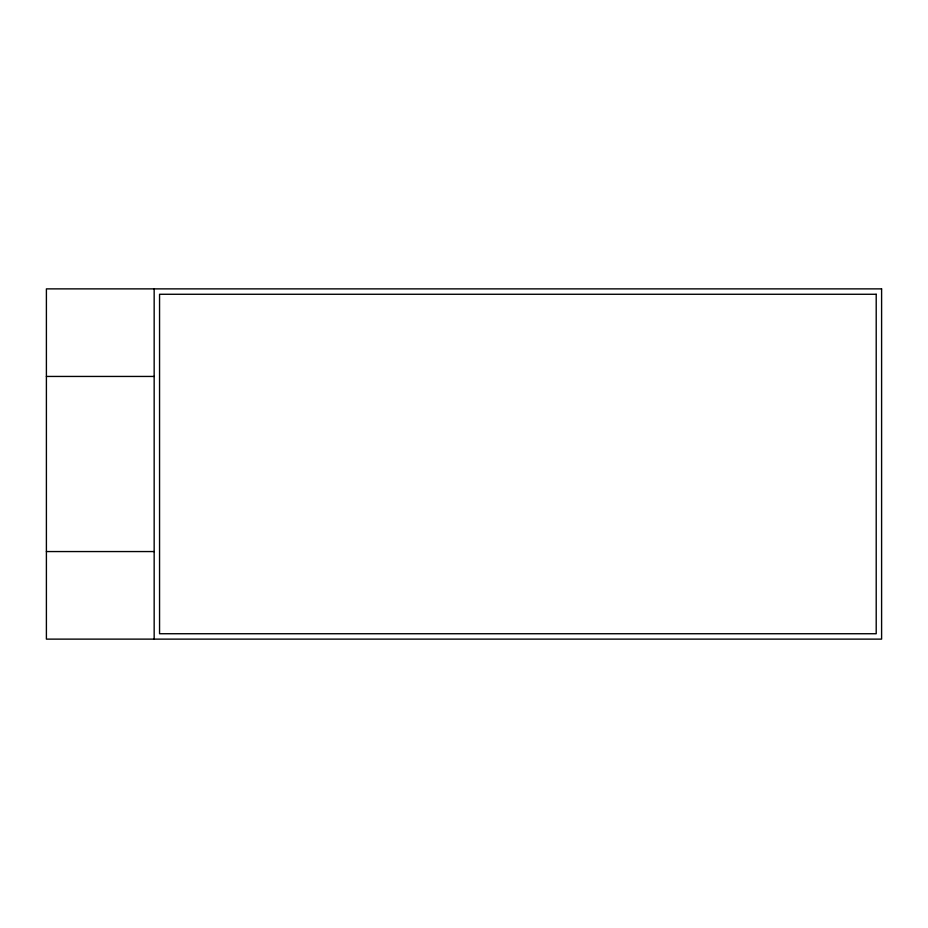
<?xml version="1.0" encoding="UTF-8"?>
<svg xmlns="http://www.w3.org/2000/svg" width="928" height="928" viewBox="0 0 928 928"><rect width="100%" height="100%" fill="white"/><g stroke="black" fill="none" stroke-linecap="round" stroke-linejoin="round"><path stroke-width="1.39" d="M46.4 376.443L154.164 376.443M46.4 551.557L154.164 551.557M154.164 288.875L154.164 639.125M881.6 288.875L46.4 288.875L46.4 639.125L881.6 639.125L881.6 288.875M876.206 294.269L159.558 294.269L159.558 633.731L876.206 633.731L876.206 294.269"/></g></svg>
